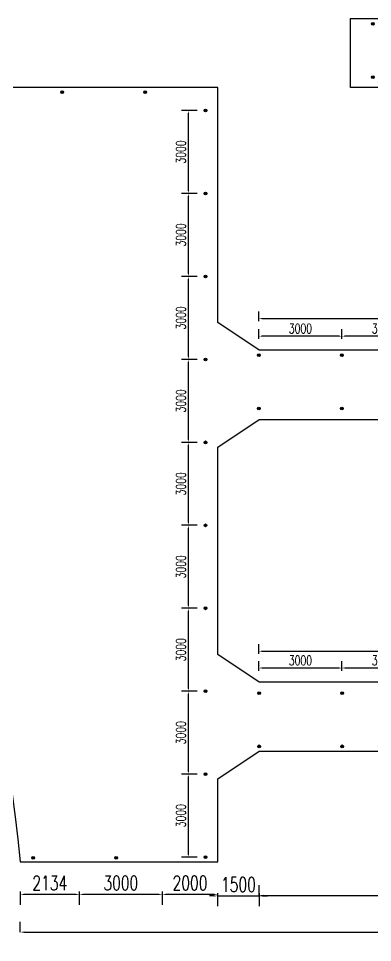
# Model space of a CAD drawing. Extents: x -18540 to 926017, y -610001 to -56924.
# Drawn here: x 596364 to 609157, y -133634 to -100220 of the extents above; entities that cross this region are included whole.
import ezdxf

# ---------------------------------------------------------------- set-up
doc = ezdxf.new("R2010")
doc.units = 0
doc.header["$LTSCALE"] = 10
doc.header["$MEASUREMENT"] = 0
doc.layers.add('L-TEXT文字标注', color=7, linetype='Continuous')
doc.layers.add('W-STEEL_FRAME钢架', color=3, linetype='Continuous')
doc.layers.add('文字标注', color=7, linetype='Continuous', lineweight=18)
doc.styles.add('STANDARD_T3', font='simplex.shx', dxfattribs={"width": 0.7, "bigfont": 'gbcbig.shx'})
doc.dimstyles.new('W&&100', dxfattribs={"dimtxt": 350, "dimasz": 100, "dimexe": 250, "dimexo": 300, "dimgap": 100, "dimtad": 1, "dimdec": 0, "dimzin": 0, "dimdsep": 46, "dimtxsty": 'STANDARD_T3', "dimcen": 0.09, "dimclrd": 1, "dimclre": 1, "dimclrt": 7, "dimazin": 2, "dimtfac": 1, "dimtdec": 0, "dimtix": 1, "dimtmove": 2, "dimatfit": 3, "dimfxl": 100, "dimtolj": 1, "dimtzin": 0, "dimarcsym": 0})
doc.dimstyles.new('W&&150', dxfattribs={"dimtxt": 525, "dimasz": 150, "dimexe": 375, "dimexo": 450, "dimgap": 150, "dimtad": 1, "dimdec": 0, "dimzin": 0, "dimdsep": 46, "dimtxsty": 'STANDARD_T3', "dimcen": 0.09, "dimclrd": 1, "dimclre": 1, "dimclrt": 7, "dimazin": 2, "dimtfac": 1, "dimtdec": 0, "dimtix": 1, "dimtmove": 2, "dimatfit": 3, "dimfxl": 100, "dimtolj": 1, "dimtzin": 0, "dimarcsym": 0})
doc.dimstyles.new('W&&200', dxfattribs={"dimtxt": 700, "dimasz": 200, "dimexe": 500, "dimexo": 600, "dimgap": 200, "dimtad": 1, "dimdec": 0, "dimzin": 0, "dimdsep": 46, "dimtxsty": 'STANDARD_T3', "dimcen": 0.09, "dimclrd": 1, "dimclre": 1, "dimclrt": 7, "dimazin": 2, "dimtfac": 1, "dimtdec": 0, "dimtix": 1, "dimtmove": 2, "dimatfit": 3, "dimfxl": 100, "dimtolj": 1, "dimtzin": 0, "dimarcsym": 0})

# ---------------------------------------------------------------- blocks, each defined once
blk = doc.blocks.new('dimaideng')
for p, q in [((564094, -312860), (564168, -312927)), ((564165, -312857), (564096, -312930))]:
    blk.add_line(p, q)
blk.add_circle((564131, -312893), 50)
blk = doc.blocks.new('*U1761')
for p in [(-564131, 313854), (-564131, 311933)]:
    blk.add_blockref('dimaideng', p)
blk = doc.blocks.new('*U1762')
at = {"color": 0, "linetype": 'ByBlock', "lineweight": -2, "transparency": 16777216}
for p in [(0, 0), (3000, 0), (6000, 0), (9000, 0), (12000, 0), (15000, 0), (18000, 0), (21000, 0), (24000, 0)]:
    blk.add_blockref('*U1761', p, dxfattribs=at)
blk = doc.blocks.new('*U1763')
for p in [(-564131, 313854), (-564131, 311933)]:
    blk.add_blockref('dimaideng', p)
blk = doc.blocks.new('*U1764')
at = {"color": 0, "linetype": 'ByBlock', "lineweight": -2, "transparency": 16777216}
for p in [(0, 0), (3000, 0), (6000, 0), (9000, 0), (12000, 0), (15000, 0), (18000, 0), (21000, 0)]:
    blk.add_blockref('*U1763', p, dxfattribs=at)
blk = doc.blocks.new('*U1765')
blk.add_blockref('dimaideng', (-564131, 312893))
blk = doc.blocks.new('*U1766')
at = {"color": 0, "linetype": 'ByBlock', "lineweight": -2, "transparency": 16777216}
for p in [(0, 27000), (0, 24000), (0, 21000), (0, 18000), (0, 15000), (0, 12000), (0, 9000), (0, 6000), (0, 3000), (0, 0)]:
    blk.add_blockref('*U1765', p, dxfattribs=at)
blk = doc.blocks.new('*U1767')
for p in [(-564131, 313854), (-564131, 311933)]:
    blk.add_blockref('dimaideng', p)
blk = doc.blocks.new('*U1768')
at = {"color": 0, "linetype": 'ByBlock', "lineweight": -2, "transparency": 16777216}
for p in [(0, 0), (3000, 0), (6000, 0), (9000, 0), (12000, 0), (15000, 0), (18000, 0), (21000, 0), (24000, 0)]:
    blk.add_blockref('*U1767', p, dxfattribs=at)
blk = doc.blocks.new('*D1783')
at = {"layer": 'Defpoints', "color": 0, "transparency": 16777216}
for p in [(608052, -111708), (608052, -112400), (611052, -112400)]:
    blk.add_point(p, dxfattribs=at)
at = {"layer": '文字标注', "color": 1, "lineweight": -2, "transparency": 16777216}
for p, q in [((608052, -111808), (608052, -111458)), ((611052, -111808), (611052, -111458)), ((610952, -111708), (608152, -111708))]:
    blk.add_line(p, q, dxfattribs=at)
at = {"layer": '文字标注', "color": 1, "transparency": 16777216}
for points in [[(608152, -111691), (608152, -111724), (608052, -111708)], [(610952, -111691), (610952, -111724), (611052, -111708)]]:
    blk.add_solid(points, dxfattribs=at)
at = {"layer": '文字标注', "color": 7, "transparency": 16777216, "insert": (609552, -111433), "char_height": 350, "attachment_point": 5, "style": 'STANDARD_T3'}
blk.add_mtext('\\A1;3000', dxfattribs=at)
blk = doc.blocks.new('*D1784')
at = {"layer": 'Defpoints', "color": 0, "transparency": 16777216}
for p in [(605052, -111708), (605052, -112400), (608052, -112400)]:
    blk.add_point(p, dxfattribs=at)
at = {"layer": '文字标注', "color": 1, "lineweight": -2, "transparency": 16777216}
for p, q in [((605052, -111808), (605052, -111458)), ((608052, -111808), (608052, -111458)), ((607952, -111708), (605152, -111708))]:
    blk.add_line(p, q, dxfattribs=at)
at = {"layer": '文字标注', "color": 1, "transparency": 16777216}
for points in [[(605152, -111691), (605152, -111724), (605052, -111708)], [(607952, -111691), (607952, -111724), (608052, -111708)]]:
    blk.add_solid(points, dxfattribs=at)
at = {"layer": '文字标注', "color": 7, "transparency": 16777216, "insert": (606552, -111433), "char_height": 350, "attachment_point": 5, "style": 'STANDARD_T3'}
blk.add_mtext('\\A1;3000', dxfattribs=at)
blk = doc.blocks.new('*D1785')
at = {"layer": 'Defpoints', "color": 0, "transparency": 16777216}
for p in [(629052, -111066), (605052, -112400), (629052, -112400)]:
    blk.add_point(p, dxfattribs=at)
at = {"layer": '文字标注', "color": 1, "lineweight": -2, "transparency": 16777216}
for p, q in [((605052, -111166), (605052, -110816)), ((629052, -111166), (629052, -110816)), ((605152, -111066), (628952, -111066))]:
    blk.add_line(p, q, dxfattribs=at)
at = {"layer": '文字标注', "color": 1, "transparency": 16777216}
for points in [[(605152, -111050), (605152, -111083), (605052, -111066)], [(628952, -111050), (628952, -111083), (629052, -111066)]]:
    blk.add_solid(points, dxfattribs=at)
at = {"layer": '文字标注', "color": 7, "transparency": 16777216, "insert": (617052, -110791), "char_height": 350, "attachment_point": 5, "style": 'STANDARD_T3'}
blk.add_mtext('\\A1;24000', dxfattribs=at)
blk = doc.blocks.new('*D1793')
at = {"layer": 'Defpoints', "color": 0, "transparency": 16777216}
for p in [(608052, -123708), (608052, -124400), (611052, -124400)]:
    blk.add_point(p, dxfattribs=at)
at = {"layer": '文字标注', "color": 1, "lineweight": -2, "transparency": 16777216}
for p, q in [((608052, -123808), (608052, -123458)), ((611052, -123808), (611052, -123458)), ((610952, -123708), (608152, -123708))]:
    blk.add_line(p, q, dxfattribs=at)
at = {"layer": '文字标注', "color": 1, "transparency": 16777216}
for points in [[(608152, -123691), (608152, -123724), (608052, -123708)], [(610952, -123691), (610952, -123724), (611052, -123708)]]:
    blk.add_solid(points, dxfattribs=at)
at = {"layer": '文字标注', "color": 7, "transparency": 16777216, "insert": (609552, -123433), "char_height": 350, "attachment_point": 5, "style": 'STANDARD_T3'}
blk.add_mtext('\\A1;3000', dxfattribs=at)
blk = doc.blocks.new('*D1794')
at = {"layer": 'Defpoints', "color": 0, "transparency": 16777216}
for p in [(605052, -123708), (605052, -124400), (608052, -124400)]:
    blk.add_point(p, dxfattribs=at)
at = {"layer": '文字标注', "color": 1, "lineweight": -2, "transparency": 16777216}
for p, q in [((605052, -123808), (605052, -123458)), ((608052, -123808), (608052, -123458)), ((607952, -123708), (605152, -123708))]:
    blk.add_line(p, q, dxfattribs=at)
at = {"layer": '文字标注', "color": 1, "transparency": 16777216}
for points in [[(605152, -123691), (605152, -123724), (605052, -123708)], [(607952, -123691), (607952, -123724), (608052, -123708)]]:
    blk.add_solid(points, dxfattribs=at)
at = {"layer": '文字标注', "color": 7, "transparency": 16777216, "insert": (606552, -123433), "char_height": 350, "attachment_point": 5, "style": 'STANDARD_T3'}
blk.add_mtext('\\A1;3000', dxfattribs=at)
blk = doc.blocks.new('*D1795')
at = {"layer": 'Defpoints', "color": 0, "transparency": 16777216}
for p in [(629052, -123099), (605052, -124400), (629052, -124400)]:
    blk.add_point(p, dxfattribs=at)
at = {"layer": '文字标注', "color": 1, "lineweight": -2, "transparency": 16777216}
for p, q in [((605052, -123199), (605052, -122849)), ((629052, -123199), (629052, -122849)), ((605152, -123099), (628952, -123099))]:
    blk.add_line(p, q, dxfattribs=at)
at = {"layer": '文字标注', "color": 1, "transparency": 16777216}
for points in [[(605152, -123082), (605152, -123116), (605052, -123099)], [(628952, -123082), (628952, -123116), (629052, -123099)]]:
    blk.add_solid(points, dxfattribs=at)
at = {"layer": '文字标注', "color": 7, "transparency": 16777216, "insert": (617052, -122824), "char_height": 350, "attachment_point": 5, "style": 'STANDARD_T3'}
blk.add_mtext('\\A1;24000', dxfattribs=at)
blk = doc.blocks.new('*D1797')
at = {"layer": 'Defpoints', "color": 0, "transparency": 16777216}
for p in [(602506, -127548), (603122, -127548), (603122, -130548)]:
    blk.add_point(p, dxfattribs=at)
at = {"layer": '文字标注', "color": 1, "lineweight": -2, "transparency": 16777216}
for p, q in [((602822, -127548), (602256, -127548)), ((602506, -130448), (602506, -127648)), ((602822, -130548), (602256, -130548))]:
    blk.add_line(p, q, dxfattribs=at)
at = {"layer": '文字标注', "color": 1, "transparency": 16777216}
for points in [[(602490, -127648), (602523, -127648), (602506, -127548)], [(602490, -130448), (602523, -130448), (602506, -130548)]]:
    blk.add_solid(points, dxfattribs=at)
at = {"layer": '文字标注', "color": 7, "transparency": 16777216, "insert": (602231, -129048), "char_height": 350, "attachment_point": 5, "rotation": 90, "style": 'STANDARD_T3'}
blk.add_mtext('\\A1;3000', dxfattribs=at)
blk = doc.blocks.new('*D1798')
at = {"layer": 'Defpoints', "color": 0, "transparency": 16777216}
for p in [(602506, -124548), (603122, -124548), (603122, -127548)]:
    blk.add_point(p, dxfattribs=at)
at = {"layer": '文字标注', "color": 1, "lineweight": -2, "transparency": 16777216}
for p, q in [((602822, -124548), (602256, -124548)), ((602506, -127448), (602506, -124648)), ((602822, -127548), (602256, -127548))]:
    blk.add_line(p, q, dxfattribs=at)
at = {"layer": '文字标注', "color": 1, "transparency": 16777216}
for points in [[(602490, -124648), (602523, -124648), (602506, -124548)], [(602490, -127448), (602523, -127448), (602506, -127548)]]:
    blk.add_solid(points, dxfattribs=at)
at = {"layer": '文字标注', "color": 7, "transparency": 16777216, "insert": (602231, -126048), "char_height": 350, "attachment_point": 5, "rotation": 90, "style": 'STANDARD_T3'}
blk.add_mtext('\\A1;3000', dxfattribs=at)
blk = doc.blocks.new('*D1799')
at = {"layer": 'Defpoints', "color": 0, "transparency": 16777216}
for p in [(602506, -121548), (603122, -121548), (603122, -124548)]:
    blk.add_point(p, dxfattribs=at)
at = {"layer": '文字标注', "color": 1, "lineweight": -2, "transparency": 16777216}
for p, q in [((602822, -121548), (602256, -121548)), ((602506, -124448), (602506, -121648)), ((602822, -124548), (602256, -124548))]:
    blk.add_line(p, q, dxfattribs=at)
at = {"layer": '文字标注', "color": 1, "transparency": 16777216}
for points in [[(602490, -121648), (602523, -121648), (602506, -121548)], [(602490, -124448), (602523, -124448), (602506, -124548)]]:
    blk.add_solid(points, dxfattribs=at)
at = {"layer": '文字标注', "color": 7, "transparency": 16777216, "insert": (602231, -123048), "char_height": 350, "attachment_point": 5, "rotation": 90, "style": 'STANDARD_T3'}
blk.add_mtext('\\A1;3000', dxfattribs=at)
blk = doc.blocks.new('*D1800')
at = {"layer": 'Defpoints', "color": 0, "transparency": 16777216}
for p in [(602506, -118548), (603122, -118548), (603122, -121548)]:
    blk.add_point(p, dxfattribs=at)
at = {"layer": '文字标注', "color": 1, "lineweight": -2, "transparency": 16777216}
for p, q in [((602822, -118548), (602256, -118548)), ((602506, -121448), (602506, -118648)), ((602822, -121548), (602256, -121548))]:
    blk.add_line(p, q, dxfattribs=at)
at = {"layer": '文字标注', "color": 1, "transparency": 16777216}
for points in [[(602490, -118648), (602523, -118648), (602506, -118548)], [(602490, -121448), (602523, -121448), (602506, -121548)]]:
    blk.add_solid(points, dxfattribs=at)
at = {"layer": '文字标注', "color": 7, "transparency": 16777216, "insert": (602231, -120048), "char_height": 350, "attachment_point": 5, "rotation": 90, "style": 'STANDARD_T3'}
blk.add_mtext('\\A1;3000', dxfattribs=at)
blk = doc.blocks.new('*D1801')
at = {"layer": 'Defpoints', "color": 0, "transparency": 16777216}
for p in [(602506, -115548), (603122, -115548), (603122, -118548)]:
    blk.add_point(p, dxfattribs=at)
at = {"layer": '文字标注', "color": 1, "lineweight": -2, "transparency": 16777216}
for p, q in [((602822, -115548), (602256, -115548)), ((602506, -118448), (602506, -115648)), ((602822, -118548), (602256, -118548))]:
    blk.add_line(p, q, dxfattribs=at)
at = {"layer": '文字标注', "color": 1, "transparency": 16777216}
for points in [[(602490, -115648), (602523, -115648), (602506, -115548)], [(602490, -118448), (602523, -118448), (602506, -118548)]]:
    blk.add_solid(points, dxfattribs=at)
at = {"layer": '文字标注', "color": 7, "transparency": 16777216, "insert": (602231, -117048), "char_height": 350, "attachment_point": 5, "rotation": 90, "style": 'STANDARD_T3'}
blk.add_mtext('\\A1;3000', dxfattribs=at)
blk = doc.blocks.new('*D1802')
at = {"layer": 'Defpoints', "color": 0, "transparency": 16777216}
for p in [(602506, -112548), (603122, -112548), (603122, -115548)]:
    blk.add_point(p, dxfattribs=at)
at = {"layer": '文字标注', "color": 1, "lineweight": -2, "transparency": 16777216}
for p, q in [((602822, -112548), (602256, -112548)), ((602506, -115448), (602506, -112648)), ((602822, -115548), (602256, -115548))]:
    blk.add_line(p, q, dxfattribs=at)
at = {"layer": '文字标注', "color": 1, "transparency": 16777216}
for points in [[(602490, -112648), (602523, -112648), (602506, -112548)], [(602490, -115448), (602523, -115448), (602506, -115548)]]:
    blk.add_solid(points, dxfattribs=at)
at = {"layer": '文字标注', "color": 7, "transparency": 16777216, "insert": (602231, -114048), "char_height": 350, "attachment_point": 5, "rotation": 90, "style": 'STANDARD_T3'}
blk.add_mtext('\\A1;3000', dxfattribs=at)
blk = doc.blocks.new('*D1803')
at = {"layer": 'Defpoints', "color": 0, "transparency": 16777216}
for p in [(602506, -109548), (603122, -109548), (603122, -112548)]:
    blk.add_point(p, dxfattribs=at)
at = {"layer": '文字标注', "color": 1, "lineweight": -2, "transparency": 16777216}
for p, q in [((602822, -109548), (602256, -109548)), ((602506, -112448), (602506, -109648)), ((602822, -112548), (602256, -112548))]:
    blk.add_line(p, q, dxfattribs=at)
at = {"layer": '文字标注', "color": 1, "transparency": 16777216}
for points in [[(602490, -109648), (602523, -109648), (602506, -109548)], [(602490, -112448), (602523, -112448), (602506, -112548)]]:
    blk.add_solid(points, dxfattribs=at)
at = {"layer": '文字标注', "color": 7, "transparency": 16777216, "insert": (602231, -111048), "char_height": 350, "attachment_point": 5, "rotation": 90, "style": 'STANDARD_T3'}
blk.add_mtext('\\A1;3000', dxfattribs=at)
blk = doc.blocks.new('*D1804')
at = {"layer": 'Defpoints', "color": 0, "transparency": 16777216}
for p in [(602506, -106548), (603122, -106548), (603122, -109548)]:
    blk.add_point(p, dxfattribs=at)
at = {"layer": '文字标注', "color": 1, "lineweight": -2, "transparency": 16777216}
for p, q in [((602822, -106548), (602256, -106548)), ((602506, -109448), (602506, -106648)), ((602822, -109548), (602256, -109548))]:
    blk.add_line(p, q, dxfattribs=at)
at = {"layer": '文字标注', "color": 1, "transparency": 16777216}
for points in [[(602490, -106648), (602523, -106648), (602506, -106548)], [(602490, -109448), (602523, -109448), (602506, -109548)]]:
    blk.add_solid(points, dxfattribs=at)
at = {"layer": '文字标注', "color": 7, "transparency": 16777216, "insert": (602231, -108048), "char_height": 350, "attachment_point": 5, "rotation": 90, "style": 'STANDARD_T3'}
blk.add_mtext('\\A1;3000', dxfattribs=at)
blk = doc.blocks.new('*D1805')
at = {"layer": 'Defpoints', "color": 0, "transparency": 16777216}
for p in [(602506, -103548), (603122, -103548), (603122, -106548)]:
    blk.add_point(p, dxfattribs=at)
at = {"layer": '文字标注', "color": 1, "lineweight": -2, "transparency": 16777216}
for p, q in [((602822, -103548), (602256, -103548)), ((602506, -106448), (602506, -103648)), ((602822, -106548), (602256, -106548))]:
    blk.add_line(p, q, dxfattribs=at)
at = {"layer": '文字标注', "color": 1, "transparency": 16777216}
for points in [[(602490, -103648), (602523, -103648), (602506, -103548)], [(602490, -106448), (602523, -106448), (602506, -106548)]]:
    blk.add_solid(points, dxfattribs=at)
at = {"layer": '文字标注', "color": 7, "transparency": 16777216, "insert": (602231, -105048), "char_height": 350, "attachment_point": 5, "rotation": 90, "style": 'STANDARD_T3'}
blk.add_mtext('\\A1;3000', dxfattribs=at)
blk = doc.blocks.new('*D1916')
at = {"layer": 'Defpoints', "color": 0, "transparency": 16777216}
for p in [(603563, -127720), (632434, -127720), (603563, -130720)]:
    blk.add_point(p, dxfattribs=at)
at = {"layer": 'L-TEXT文字标注', "color": 1, "lineweight": -2, "transparency": 16777216}
for p, q in [((632334, -127720), (632934, -127720)), ((632434, -130520), (632434, -127920)), ((632334, -130720), (632934, -130720))]:
    blk.add_line(p, q, dxfattribs=at)
at = {"layer": 'L-TEXT文字标注', "color": 1, "transparency": 16777216}
for points in [[(632400, -127920), (632467, -127920), (632434, -127720)], [(632400, -130520), (632467, -130520), (632434, -130720)]]:
    blk.add_solid(points, dxfattribs=at)
at = {"layer": 'L-TEXT文字标注', "color": 7, "transparency": 16777216, "insert": (631884, -129220), "char_height": 700, "attachment_point": 5, "rotation": 90, "style": 'STANDARD_T3'}
blk.add_mtext('\\A1;3000', dxfattribs=at)
blk = doc.blocks.new('*D1917')
at = {"layer": 'Defpoints', "color": 0, "transparency": 16777216}
for p in [(630560, -126720), (632434, -126720), (603563, -127720)]:
    blk.add_point(p, dxfattribs=at)
at = {"layer": 'L-TEXT文字标注', "color": 1, "lineweight": -2, "transparency": 16777216}
for p, q in [((632434, -126520), (632434, -126320)), ((632334, -126720), (632934, -126720)), ((632434, -127720), (632434, -126720)), ((632334, -127720), (632934, -127720)), ((632434, -127920), (632434, -128120))]:
    blk.add_line(p, q, dxfattribs=at)
at = {"layer": 'L-TEXT文字标注', "color": 1, "transparency": 16777216}
for points in [[(632400, -126520), (632467, -126520), (632434, -126720)], [(632400, -127920), (632467, -127920), (632434, -127720)]]:
    blk.add_solid(points, dxfattribs=at)
at = {"layer": 'L-TEXT文字标注', "color": 7, "transparency": 16777216, "insert": (631884, -127220), "char_height": 700, "attachment_point": 5, "rotation": 90, "style": 'STANDARD_T3'}
blk.add_mtext('\\A1;1000', dxfattribs=at)
blk = doc.blocks.new('*D1919')
at = {"layer": 'Defpoints', "color": 0, "transparency": 16777216}
for p in [(603563, -123220), (632434, -123220), (630560, -124220)]:
    blk.add_point(p, dxfattribs=at)
at = {"layer": 'L-TEXT文字标注', "color": 1, "lineweight": -2, "transparency": 16777216}
for p, q in [((632434, -123020), (632434, -122820)), ((632334, -123220), (632934, -123220)), ((632434, -124220), (632434, -123220)), ((632334, -124220), (632934, -124220)), ((632434, -124420), (632434, -124620))]:
    blk.add_line(p, q, dxfattribs=at)
at = {"layer": 'L-TEXT文字标注', "color": 1, "transparency": 16777216}
for points in [[(632400, -123020), (632467, -123020), (632434, -123220)], [(632400, -124420), (632467, -124420), (632434, -124220)]]:
    blk.add_solid(points, dxfattribs=at)
at = {"layer": 'L-TEXT文字标注', "color": 7, "transparency": 16777216, "insert": (631884, -123720), "char_height": 700, "attachment_point": 5, "rotation": 90, "style": 'STANDARD_T3'}
blk.add_mtext('\\A1;1000', dxfattribs=at)
blk = doc.blocks.new('*D1920')
at = {"layer": 'Defpoints', "color": 0, "transparency": 16777216}
for p in [(603563, -115720), (632434, -115720), (603563, -123220)]:
    blk.add_point(p, dxfattribs=at)
at = {"layer": 'L-TEXT文字标注', "color": 1, "lineweight": -2, "transparency": 16777216}
for p, q in [((632334, -115720), (632934, -115720)), ((632434, -123020), (632434, -115920)), ((632334, -123220), (632934, -123220))]:
    blk.add_line(p, q, dxfattribs=at)
at = {"layer": 'L-TEXT文字标注', "color": 1, "transparency": 16777216}
for points in [[(632400, -115920), (632467, -115920), (632434, -115720)], [(632400, -123020), (632467, -123020), (632434, -123220)]]:
    blk.add_solid(points, dxfattribs=at)
at = {"layer": 'L-TEXT文字标注', "color": 7, "transparency": 16777216, "insert": (631884, -119470), "char_height": 700, "attachment_point": 5, "rotation": 90, "style": 'STANDARD_T3'}
blk.add_mtext('\\A1;7500', dxfattribs=at)
blk = doc.blocks.new('*D1921')
at = {"layer": 'Defpoints', "color": 0, "transparency": 16777216}
for p in [(605062, -114720), (632434, -114720), (603563, -115720)]:
    blk.add_point(p, dxfattribs=at)
at = {"layer": 'L-TEXT文字标注', "color": 1, "lineweight": -2, "transparency": 16777216}
for p, q in [((632434, -114520), (632434, -114320)), ((632334, -114720), (632934, -114720)), ((632434, -115720), (632434, -114720)), ((632334, -115720), (632934, -115720)), ((632434, -115920), (632434, -116120))]:
    blk.add_line(p, q, dxfattribs=at)
at = {"layer": 'L-TEXT文字标注', "color": 1, "transparency": 16777216}
for points in [[(632400, -114520), (632467, -114520), (632434, -114720)], [(632400, -115920), (632467, -115920), (632434, -115720)]]:
    blk.add_solid(points, dxfattribs=at)
at = {"layer": 'L-TEXT文字标注', "color": 7, "transparency": 16777216, "insert": (631884, -115220), "char_height": 700, "attachment_point": 5, "rotation": 90, "style": 'STANDARD_T3'}
blk.add_mtext('\\A1;1000', dxfattribs=at)
blk = doc.blocks.new('*D1922')
at = {"layer": 'Defpoints', "color": 0, "transparency": 16777216}
for p in [(630560, -112220), (632434, -112220), (605062, -114720)]:
    blk.add_point(p, dxfattribs=at)
at = {"layer": 'L-TEXT文字标注', "color": 1, "lineweight": -2, "transparency": 16777216}
for p, q in [((632334, -112220), (632934, -112220)), ((632434, -114520), (632434, -112420)), ((632334, -114720), (632934, -114720))]:
    blk.add_line(p, q, dxfattribs=at)
at = {"layer": 'L-TEXT文字标注', "color": 1, "transparency": 16777216}
for points in [[(632400, -112420), (632467, -112420), (632434, -112220)], [(632400, -114520), (632467, -114520), (632434, -114720)]]:
    blk.add_solid(points, dxfattribs=at)
at = {"layer": 'L-TEXT文字标注', "color": 7, "transparency": 16777216, "insert": (631884, -113470), "char_height": 700, "attachment_point": 5, "rotation": 90, "style": 'STANDARD_T3'}
blk.add_mtext('\\A1;2500', dxfattribs=at)
blk = doc.blocks.new('*D1923')
at = {"layer": 'Defpoints', "color": 0, "transparency": 16777216}
for p in [(603563, -111220), (632434, -111220), (630560, -112220)]:
    blk.add_point(p, dxfattribs=at)
at = {"layer": 'L-TEXT文字标注', "color": 1, "lineweight": -2, "transparency": 16777216}
for p, q in [((632434, -111020), (632434, -110820)), ((632334, -111220), (632934, -111220)), ((632434, -112220), (632434, -111220)), ((632334, -112220), (632934, -112220)), ((632434, -112420), (632434, -112620))]:
    blk.add_line(p, q, dxfattribs=at)
at = {"layer": 'L-TEXT文字标注', "color": 1, "transparency": 16777216}
for points in [[(632400, -111020), (632467, -111020), (632434, -111220)], [(632400, -112420), (632467, -112420), (632434, -112220)]]:
    blk.add_solid(points, dxfattribs=at)
at = {"layer": 'L-TEXT文字标注', "color": 7, "transparency": 16777216, "insert": (631884, -111720), "char_height": 700, "attachment_point": 5, "rotation": 90, "style": 'STANDARD_T3'}
blk.add_mtext('\\A1;1000', dxfattribs=at)
blk = doc.blocks.new('*D1914')
at = {"layer": 'Defpoints', "color": 0, "transparency": 16777216}
for p in [(603563, -102720), (632434, -102720), (603563, -111220)]:
    blk.add_point(p, dxfattribs=at)
at = {"layer": 'L-TEXT文字标注', "color": 1, "lineweight": -2, "transparency": 16777216}
for p, q in [((632334, -102720), (632934, -102720)), ((632434, -111020), (632434, -102920)), ((632334, -111220), (632934, -111220))]:
    blk.add_line(p, q, dxfattribs=at)
at = {"layer": 'L-TEXT文字标注', "color": 1, "transparency": 16777216}
for points in [[(632400, -102920), (632467, -102920), (632434, -102720)], [(632400, -111020), (632467, -111020), (632434, -111220)]]:
    blk.add_solid(points, dxfattribs=at)
at = {"layer": 'L-TEXT文字标注', "color": 7, "transparency": 16777216, "insert": (631884, -106970), "char_height": 700, "attachment_point": 5, "rotation": 90, "style": 'STANDARD_T3'}
blk.add_mtext('\\A1;8500', dxfattribs=at)
blk = doc.blocks.new('*D1908')
at = {"layer": 'Defpoints', "color": 0, "transparency": 16777216}
for p in [(601561, -130719), (601561, -131893), (603561, -131889)]:
    blk.add_point(p, dxfattribs=at)
at = {"layer": 'L-TEXT文字标注', "color": 1, "lineweight": -2, "transparency": 16777216}
for p, q in [((601561, -131793), (601561, -132268)), ((603411, -131893), (601711, -131893)), ((603561, -131893), (603561, -132268))]:
    blk.add_line(p, q, dxfattribs=at)
at = {"layer": 'L-TEXT文字标注', "color": 1, "transparency": 16777216}
for points in [[(601711, -131868), (601711, -131918), (601561, -131893)], [(603411, -131868), (603411, -131918), (603561, -131893)]]:
    blk.add_solid(points, dxfattribs=at)
at = {"layer": 'L-TEXT文字标注', "color": 7, "transparency": 16777216, "insert": (602561, -131481), "char_height": 525, "attachment_point": 5, "style": 'STANDARD_T3'}
blk.add_mtext('\\A1;2000', dxfattribs=at)
blk = doc.blocks.new('*D1909')
at = {"layer": 'Defpoints', "color": 0, "transparency": 16777216}
for p in [(598561, -130719), (601561, -130719), (598561, -131893)]:
    blk.add_point(p, dxfattribs=at)
at = {"layer": 'L-TEXT文字标注', "color": 1, "lineweight": -2, "transparency": 16777216}
for p, q in [((598561, -131793), (598561, -132268)), ((601411, -131893), (598711, -131893)), ((601561, -131793), (601561, -132268))]:
    blk.add_line(p, q, dxfattribs=at)
at = {"layer": 'L-TEXT文字标注', "color": 1, "transparency": 16777216}
for points in [[(598711, -131868), (598711, -131918), (598561, -131893)], [(601411, -131868), (601411, -131918), (601561, -131893)]]:
    blk.add_solid(points, dxfattribs=at)
at = {"layer": 'L-TEXT文字标注', "color": 7, "transparency": 16777216, "insert": (600061, -131481), "char_height": 525, "attachment_point": 5, "style": 'STANDARD_T3'}
blk.add_mtext('\\A1;3000', dxfattribs=at)
blk = doc.blocks.new('*D1910')
at = {"layer": 'Defpoints', "color": 0, "transparency": 16777216}
for p in [(596427, -130719), (598561, -130719), (596427, -131893)]:
    blk.add_point(p, dxfattribs=at)
at = {"layer": 'L-TEXT文字标注', "color": 1, "lineweight": -2, "transparency": 16777216}
for p, q in [((596427, -131793), (596427, -132268)), ((598411, -131893), (596577, -131893)), ((598561, -131793), (598561, -132268))]:
    blk.add_line(p, q, dxfattribs=at)
at = {"layer": 'L-TEXT文字标注', "color": 1, "transparency": 16777216}
for points in [[(596577, -131868), (596577, -131918), (596427, -131893)], [(598411, -131868), (598411, -131918), (598561, -131893)]]:
    blk.add_solid(points, dxfattribs=at)
at = {"layer": 'L-TEXT文字标注', "color": 7, "transparency": 16777216, "insert": (597494, -131481), "char_height": 525, "attachment_point": 5, "style": 'STANDARD_T3'}
blk.add_mtext('\\A1;2134', dxfattribs=at)
blk = doc.blocks.new('*D1911')
at = {"layer": 'Defpoints', "color": 0, "transparency": 16777216}
for p in [(605060, -126720), (603561, -130719), (605060, -131950)]:
    blk.add_point(p, dxfattribs=at)
at = {"layer": 'L-TEXT文字标注', "color": 1, "lineweight": -2, "transparency": 16777216}
for p, q in [((603411, -131950), (603261, -131950)), ((603561, -131850), (603561, -132325)), ((603561, -131950), (605060, -131950)), ((605060, -131850), (605060, -132325)), ((605210, -131950), (605360, -131950))]:
    blk.add_line(p, q, dxfattribs=at)
at = {"layer": 'L-TEXT文字标注', "color": 1, "transparency": 16777216}
for points in [[(603411, -131925), (603411, -131975), (603561, -131950)], [(605210, -131925), (605210, -131975), (605060, -131950)]]:
    blk.add_solid(points, dxfattribs=at)
at = {"layer": 'L-TEXT文字标注', "color": 7, "transparency": 16777216, "insert": (604310, -131537), "char_height": 525, "attachment_point": 5, "style": 'STANDARD_T3'}
blk.add_mtext('\\A1;1500', dxfattribs=at)
blk = doc.blocks.new('*D1912')
at = {"layer": 'Defpoints', "color": 0, "transparency": 16777216}
for p in [(605060, -131950), (617060, -131889), (617060, -131932)]:
    blk.add_point(p, dxfattribs=at)
at = {"layer": 'L-TEXT文字标注', "color": 1, "lineweight": -2, "transparency": 16777216}
for p, q in [((605060, -131932), (605060, -131557)), ((605210, -131932), (616910, -131932)), ((617060, -131932), (617060, -132307))]:
    blk.add_line(p, q, dxfattribs=at)
at = {"layer": 'L-TEXT文字标注', "color": 1, "transparency": 16777216}
for points in [[(605210, -131907), (605210, -131957), (605060, -131932)], [(616910, -131907), (616910, -131957), (617060, -131932)]]:
    blk.add_solid(points, dxfattribs=at)
at = {"layer": 'L-TEXT文字标注', "color": 7, "transparency": 16777216, "insert": (611060, -131519), "char_height": 525, "attachment_point": 5, "style": 'STANDARD_T3'}
blk.add_mtext('\\A1;12000', dxfattribs=at)
blk = doc.blocks.new('*D1913')
at = {"layer": 'Defpoints', "color": 0, "transparency": 16777216}
for p in [(630560, -132264), (596426, -133259), (630560, -133259)]:
    blk.add_point(p, dxfattribs=at)
at = {"layer": 'L-TEXT文字标注', "color": 1, "lineweight": -2, "transparency": 16777216}
for p, q in [((596426, -133259), (596426, -132884)), ((596576, -133259), (630410, -133259)), ((630560, -133159), (630560, -133634))]:
    blk.add_line(p, q, dxfattribs=at)
at = {"layer": 'L-TEXT文字标注', "color": 1, "transparency": 16777216}
for points in [[(596576, -133234), (596576, -133284), (596426, -133259)], [(630410, -133234), (630410, -133284), (630560, -133259)]]:
    blk.add_solid(points, dxfattribs=at)
at = {"layer": 'L-TEXT文字标注', "color": 7, "transparency": 16777216, "insert": (613493, -132846), "char_height": 525, "attachment_point": 5, "style": 'STANDARD_T3'}
blk.add_mtext('\\A1;34134', dxfattribs=at)
blk = doc.blocks.new('*U2087')
blk.add_blockref('dimaideng', (-564131, 312893))
blk = doc.blocks.new('*U2088')
at = {"color": 0, "linetype": 'ByBlock', "lineweight": -2, "transparency": 16777216}
for p in [(0, 3000), (0, 0)]:
    blk.add_blockref('*U2087', p, dxfattribs=at)
blk = doc.blocks.new('*U2085')
at = {"rotation": 47.50915548798444}
blk.add_blockref('dimaideng', (-611778, -204631), dxfattribs=at)
blk = doc.blocks.new('*U2086')
at = {"color": 0, "linetype": 'ByBlock', "lineweight": -2, "transparency": 16777216}
for p in [(0, 0), (3000, 0)]:
    blk.add_blockref('*U2085', p, dxfattribs=at)

msp = doc.modelspace()

# ---------------------------------------------------------------- linework, layer by layer
at = {"color": 3}
msp.add_lwpolyline([(608360.9, -102719.8), (608360.9, -100220.3), (630359.2, -100220.3), (630359.2, -102719.8)], close=True, dxfattribs=at)
at = {"layer": 'W-STEEL_FRAME钢架'}
msp.add_lwpolyline([(596428.5, -130719.5), (603562.5, -130719.5), (603562.5, -127719.5), (605062.4, -126719.5), (630560.3, -126719.5), (630560.3, -124219.5), (605062.4, -124219.5), (603562.5, -123219.5), (603562.5, -115719.5), (605062.4, -114719.5), (630560.5, -114719.5), (630560.5, -112219.5), (605062.4, -112219.5), (603562.5, -111219.5), (603562.5, -102719.8), (589042.5, -102719.7, -0.1190009), (586792.2, -106820.2, -0.1459322)], format="xyb", close=True, dxfattribs=at)

# ---------------------------------------------------------------- block references
for name, p in [('*U1764', (609164.2, -101378.9)), ('*U2086', (597940.4, -102884.5)), ('*U1766', (603122.4, -130548.2)), ('*U1768', (605051.9, -113359.7)), ('*U1762', (605060.3, -125580.8))]:
    msp.add_blockref(name, p)
at = {"rotation": 270}
msp.add_blockref('*U2088', (596894, -130568), dxfattribs=at)

# ---------------------------------------------------------------- dimensions: what is measured, and where the dimension line sits
at = {"layer": 'L-TEXT文字标注', "color": 3}
for base, p1, p2, picture, middle in [((632433.6, -102719.8), (603562.5, -111219.5), (603562.5, -102719.8), '*D1914', (631883.6, -106969.6)), ((632433.6, -111219.5), (630560.5, -112219.5), (603562.5, -111219.5), '*D1923', (631883.6, -111719.5)), ((632433.6, -112219.5), (605062.4, -114719.5), (630560.5, -112219.5), '*D1922', (631883.6, -113469.5)), ((632433.6, -114719.5), (603562.5, -115719.5), (605062.4, -114719.5), '*D1921', (631883.6, -115219.5)), ((632433.6, -115719.5), (603562.5, -123219.5), (603562.5, -115719.5), '*D1920', (631883.6, -119469.5)), ((632433.6, -123219.5), (630560.3, -124219.5), (603562.5, -123219.5), '*D1919', (631883.6, -123719.5)), ((632433.6, -126719.5), (603562.5, -127719.5), (630560.3, -126719.5), '*D1917', (631883.6, -127219.5)), ((632433.6, -127719.5), (603562.5, -130719.5), (603562.5, -127719.5), '*D1916', (631883.6, -129219.5))]:
    dim = msp.add_linear_dim(base=base, p1=p1, p2=p2, angle=90, dimstyle='W&&200', override={"dimfxlon": 1}, dxfattribs=at)
    dim.commit()
    dim.dimension.update_dxf_attribs({"geometry": picture, "text_midpoint": middle})
for base, p1, p2, picture, middle in [((605060.3, -131949.7), (603560.5, -130719.2), (605060.3, -126719.5), '*D1911', (604310.4, -131537.2)), ((596426.9, -131893.4), (598560.5, -130719.2), (596426.9, -130719.2), '*D1910', (597493.7, -131480.9)), ((598560.5, -131893.4), (601560.5, -130719.2), (598560.5, -130719.2), '*D1909', (600060.5, -131480.9)), ((601560.5, -131893.4), (603560.5, -131888.8), (601560.5, -130719.2), '*D1908', (602560.5, -131480.9)), ((617060.3, -131931.5), (605060.3, -131949.7), (617060.3, -131888.8), '*D1912', (611060.3, -131519)), ((630560.3, -133258.8), (596426.4, -133258.8), (630560.3, -132263.8), '*D1913', (613493.4, -132846.3))]:
    dim = msp.add_linear_dim(base=base, p1=p1, p2=p2, dimstyle='W&&150', override={"dimfxlon": 1}, dxfattribs=at)
    dim.commit()
    dim.dimension.update_dxf_attribs({"geometry": picture, "text_midpoint": middle})
at = {"layer": '文字标注', "color": 1}
for base, p1, p2, picture, middle in [((602506.4, -103548.2), (603122.4, -106548.2), (603122.4, -103548.2), '*D1805', (602231.4, -105048.2)), ((602506.4, -106548.2), (603122.4, -109548.2), (603122.4, -106548.2), '*D1804', (602231.4, -108048.2)), ((602506.4, -109548.2), (603122.4, -112548.2), (603122.4, -109548.2), '*D1803', (602231.4, -111048.2)), ((602506.4, -112548.2), (603122.4, -115548.2), (603122.4, -112548.2), '*D1802', (602231.4, -114048.2)), ((602506.4, -115548.2), (603122.4, -118548.2), (603122.4, -115548.2), '*D1801', (602231.4, -117048.2)), ((602506.4, -118548.2), (603122.4, -121548.2), (603122.4, -118548.2), '*D1800', (602231.4, -120048.2)), ((602506.4, -121548.2), (603122.4, -124548.2), (603122.4, -121548.2), '*D1799', (602231.4, -123048.2)), ((602506.4, -124548.2), (603122.4, -127548.2), (603122.4, -124548.2), '*D1798', (602231.4, -126048.2)), ((602506.4, -127548.2), (603122.4, -130548.2), (603122.4, -127548.2), '*D1797', (602231.4, -129048.2))]:
    dim = msp.add_linear_dim(base=base, p1=p1, p2=p2, angle=90, dimstyle='W&&100', dxfattribs=at)
    dim.commit()
    dim.dimension.update_dxf_attribs({"geometry": picture, "text_midpoint": middle})
for base, p1, p2, picture, middle in [((629051.9, -111066.5), (605051.9, -112399.6), (629051.9, -112399.6), '*D1785', (617051.9, -110791.5)), ((605051.9, -111707.7), (608051.9, -112399.6), (605051.9, -112399.6), '*D1784', (606551.9, -111432.7)), ((608051.9, -111707.7), (611051.9, -112399.6), (608051.9, -112399.6), '*D1783', (609551.9, -111432.7)), ((629051.9, -123099), (605051.9, -124399.6), (629051.9, -124399.6), '*D1795', (617051.9, -122824)), ((605051.9, -123707.7), (608051.9, -124399.6), (605051.9, -124399.6), '*D1794', (606551.9, -123432.7)), ((608051.9, -123707.7), (611051.9, -124399.6), (608051.9, -124399.6), '*D1793', (609551.9, -123432.7))]:
    dim = msp.add_linear_dim(base=base, p1=p1, p2=p2, dimstyle='W&&100', override={"dimfxlon": 1}, dxfattribs=at)
    dim.commit()
    dim.dimension.update_dxf_attribs({"geometry": picture, "text_midpoint": middle})

doc.saveas('drawing.dxf')
